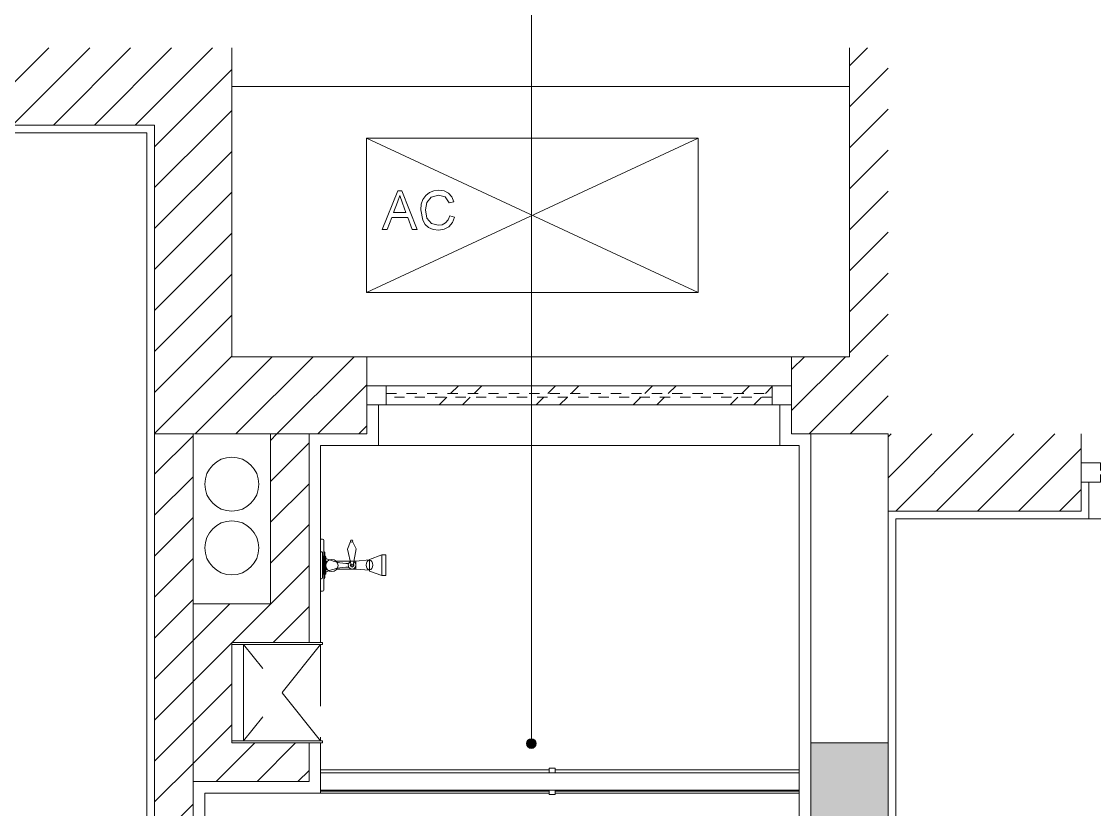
# Model space of a CAD drawing. Header units: millimetres. Extents: x 2743 to 23161, y 1473 to 16816.
# Drawn here: x 14845 to 17625, y 11862 to 13903 of the extents above; entities that cross this region are included whole.
import ezdxf

# ---------------------------------------------------------------- set-up
doc = ezdxf.new("R2010")
doc.units = ezdxf.units.MM
doc.linetypes.add('JZ-I-虚线', pattern=[52.92, 26.46, -26.46])
doc.linetypes.add('已拆除', pattern=[240, 160, -80])
for name, color, linetype, lineweight, true_color in [('A-DETL-2', 250, 'Continuous', 5, 0x333333), ('A-DETL-GENF-3', 7, 'Continuous', 5, 0x7f5f3f), ('A-GENM', 7, 'Continuous', 9, 0x848400), ('A-GENM-2', 250, 'Continuous', 9, 0x333333), ('A-GENM-3', 250, '已拆除', 5, 0x333333), ('A-GENM-4', 7, 'Continuous', 5, 0xff8080), ('A-GENM-7', 7, 'Continuous', 9, 0x7f5f3f), ('A-GENM-8', 7, 'Continuous', 5, 0x7f5f3f), ('A-GENM-9', 7, 'Continuous', 9, 0xff8080), ('A-GLAZ', 4, 'Continuous', 18, 0x00ffff), ('A-GLAZ-1', 4, 'JZ-I-虚线', 9, 0x00ffff), ('A-GLAZ-CWMG', 7, 'Continuous', 9, 0x00c8c8), ('A-GLAZ-CWMG-1', 9, 'Continuous', 5, 0x808080), ('A-新建墙体', 7, 'Continuous', 18, 0x848400), ('A-新建墙体-1', 9, 'Continuous', 18, 0x808080), ('A-新建墙体-2', 9, 'Continuous', 5, 0x808080), ('A-新建墙体-3', 7, 'Continuous', 9, 0xff8080), ('G-ANNO-TEXT-1', 7, 'Continuous', 5, 0x008000), ('M-EQPM', 3, 'Continuous', 9, 0x00ff00), ('M-EQPM-1', 3, 'Continuous', 5, 0x00ff00), ('P-PIPE-3', 7, 'Continuous', 9, 0x7f5f3f)]:
    doc.layers.add(name, color=color, linetype=linetype, lineweight=lineweight, true_color=true_color)
pattern_1 = [(45, (7626.65, 1984.6), (-53.033, 53.033), [])]

# ---------------------------------------------------------------- blocks, each defined once
blk = doc.blocks.new('窗嵌板_双扇推拉无框铝窗 - 窗嵌板_双扇推拉无框铝窗-14578862-02平面布置及立面索引')
at = {"layer": 'A-GLAZ-1'}
for p, q in [((-500, -5), (-500, 5)), ((-500, 5), (500, 5)), ((500, 5), (500, -5)), ((500, -5), (-500, -5))]:
    blk.add_line(p, q, dxfattribs=at)
blk = doc.blocks.new('矩形竖梃 - 矩形竖梃-14577811-02平面布置及立面索引')
at = {"layer": 'A-GLAZ-CWMG'}
for p, q in [((0, 25), (-50, 25)), ((-50, 25), (-50, 5)), ((0, -25), (0, 25)), ((-50, -5), (-50, -25)), ((-50, -25), (0, -25))]:
    blk.add_line(p, q, dxfattribs=at)
blk = doc.blocks.new('矩形竖梃 - 矩形竖梃-14577812-02平面布置及立面索引')
at = {"layer": 'A-GLAZ-CWMG'}
for p, q in [((-50, 25), (0, 25)), ((-50, 5), (-50, 25)), ((0, 25), (0, -25)), ((-50, -25), (-50, -5)), ((0, -25), (-50, -25))]:
    blk.add_line(p, q, dxfattribs=at)
blk = doc.blocks.new('矩形竖梃 - 矩形竖梃-14577809-02平面布置及立面索引')
at = {"layer": 'A-GLAZ-CWMG-1'}
h = blk.add_hatch(dxfattribs=at)
h.set_pattern_fill('FP_2', color=256, style=0, pattern_type=2)
h.set_pattern_definition([(45, (0, 0), (-125.7236, 125.7236), []), (45, (0, 190.5), (-125.7236, 125.7236), [])])
h.paths.add_polyline_path([(9163.4, 10925), (9163.4, 10945), (8163.4, 10945), (8163.4, 10925), (8888.2, 10925)], flags=0)
h.paths.add_polyline_path([(8888.2, 10955), (9163.4, 10955), (9163.4, 10975), (8163.4, 10975), (8163.4, 10955)], flags=0)
at = {"layer": 'A-GLAZ-CWMG'}
for p, q in [((9163.4, 10975), (8163.4, 10975)), ((9163.4, 10925), (8163.4, 10925))]:
    blk.add_line(p, q, dxfattribs=at)
blk = doc.blocks.new('矩形竖梃 - 矩形竖梃-14574459-02平面布置及立面索引')
at = {"layer": 'A-GLAZ-CWMG'}
for p, q in [((0, 25), (-50, 25)), ((-50, 25), (-50, 5)), ((0, -25), (0, 25)), ((-50, -5), (-50, -25)), ((-50, -25), (0, -25))]:
    blk.add_line(p, q, dxfattribs=at)
blk = doc.blocks.new('JZ-M-分体空调-室外机 - 1_5P-14592142-02平面布置及立面索引')
at = {"layer": 'M-EQPM'}
for p, q in [((81.2, -136.5), (41.1, -236.9)), ((91.9, -136.5), (81.2, -136.5)), ((132, -236.9), (91.9, -136.5)), ((175, -136.4), (163.5, -141)), ((187.7, -134.9), (175, -136.4)), ((201.4, -136.9), (187.7, -134.9)), ((212.8, -142.7), (201.4, -136.9)), ((70.4, -193), (80.3, -166.1)), ((80.3, -166.1), (86.5, -149)), ((86.5, -149), (93.6, -168.3)), ((146.6, -158.7), (142.2, -171.3)), ((153.8, -148.4), (146.6, -158.7)), ((163.5, -141), (153.8, -148.4)), ((156.4, -167.3), (167.5, -152.8)), ((167.5, -152.8), (187.2, -147.5)), ((187.2, -147.5), (204.1, -152.3)), ((204.1, -152.3), (214.4, -167.8)), ((221.5, -152.2), (212.8, -142.7)), ((214.4, -167.8), (227, -164.8)), ((227, -164.8), (221.5, -152.2)), ((102.6, -193), (70.4, -193)), ((93.6, -168.3), (102.6, -193)), ((142.2, -171.3), (140.7, -186)), ((140.7, -186), (145.9, -212.8)), ((153.2, -185.9), (156.4, -167.3)), ((157, -207.6), (153.2, -185.9)), ((54.3, -236.9), (65.8, -205.6)), ((65.8, -205.6), (107.2, -205.6)), ((107.2, -205.6), (118.7, -236.9)), ((145.9, -212.8), (152.4, -223.8)), ((168.8, -221.4), (157, -207.6)), ((186.1, -226), (168.8, -221.4)), ((205.4, -219.7), (196.6, -224.4)), ((212, -212), (205.4, -219.7)), ((216, -201.2), (212, -212)), ((213.7, -229.8), (222.8, -219.1)), ((228.6, -204.5), (216, -201.2)), ((222.8, -219.1), (228.6, -204.5)), ((41.1, -236.9), (54.3, -236.9)), ((118.7, -236.9), (132, -236.9)), ((152.4, -223.8), (161.3, -231.9)), ((161.3, -231.9), (172.8, -236.9)), ((172.8, -236.9), (187.4, -238.5)), ((196.6, -224.4), (186.1, -226)), ((187.4, -238.5), (201.7, -236.3)), ((201.7, -236.3), (213.7, -229.8))]:
    blk.add_line(p, q, dxfattribs=at)
at = {"layer": 'M-EQPM-1'}
for p, q in [((860, 0), (0, -400)), ((0, 0), (860, -400)), ((0, -400), (0, 0)), ((0, 0), (860, 0)), ((860, 0), (860, -400)), ((860, -400), (0, -400))]:
    blk.add_line(p, q, dxfattribs=at)
blk = doc.blocks.new('JZ-I-壁龛 - 类型 1-14701070-02平面布置及立面索引')
at = {"layer": 'A-GENM-3'}
for p, q in [((0, 15), (250, 15)), ((250, 15), (0, -185)), ((0, 15), (250, -185))]:
    blk.add_line(p, q, dxfattribs=at)
blk = doc.blocks.new('JZ-I-挡水石 - 标准-V12-02平面布置及立面索引')
at = {"layer": 'A-GENM-8'}
for p, q in [((592.5, 60), (0, 60)), ((1240, 60), (607.5, 60)), ((592.5, 5), (0, 5)), ((1240, 5), (607.5, 5)), ((592.5, 0), (0, 0)), ((1240, 0), (607.5, 0))]:
    blk.add_line(p, q, dxfattribs=at)
blk = doc.blocks.new('JZ-I-淋浴屏_一字型平开转轴 - 标准-15084609-02平面布置及立面索引')
at = {"layer": 'A-GENM'}
for p, q in [((27.5, 33.5), (12.5, 33.5)), ((12.5, 33.5), (12.5, 22.5)), ((27.5, 33.5), (27.5, 22.5)), ((-620, 22.5), (620, 22.5)), ((620, -22.5), (-620, -22.5)), ((12.5, -34.5), (12.5, -22.5)), ((27.5, -34.5), (27.5, -22.5)), ((12.5, -34.5), (27.5, -34.5))]:
    blk.add_line(p, q, dxfattribs=at)
blk = doc.blocks.new('LH-I-淋浴花洒_不带顶喷 - 标准-14831427-02平面布置及立面索引')
at = {"layer": 'A-DETL-GENF-3'}
for p, q in [((98.1, 173.7), (98.1, 183.7)), ((98.1, 183.7), (151.9, 183.7)), ((98.1, 173.7), (151.9, 173.7)), ((110.1, 141.4), (98.1, 173.7)), ((151.9, 173.7), (140, 141.4)), ((151.9, 183.7), (151.9, 173.7)), ((140, 141.4), (110.1, 141.4)), ((138.1, 141.4), (110.1, 141.4)), ((114.6, 105.9), (110.8, 141.4)), ((138.1, 141.4), (135.4, 105.9)), ((82.7, 107.2), (63.2, 98)), ((83.1, 84.3), (63.3, 92.8)), ((125, 99.3), (82.7, 107.2)), ((125.1, 93.8), (83.1, 84.3)), ((114.6, 105.9), (114.6, 55.6)), ((135.4, 105.9), (114.6, 105.9)), ((135.4, 105.9), (135.4, 56.8)), ((103, 28.2), (147, 28.2)), ((115.7, 31.9), (115.7, 22)), ((135.7, 31.9), (135.7, 22)), ((57.7, 15), (57.7, 20.2)), ((60.7, 23.2), (189.3, 23.2)), ((90, 17), (90, 15)), ((93, 26.2), (157, 26.2)), ((157, 20), (93, 20)), ((103, 22), (147, 22)), ((160, 15), (160, 17)), ((192.3, 20.2), (192.3, 15))]:
    blk.add_line(p, q, dxfattribs=at)
for centre, radius in [((62.4, 95.4), 2.75), ((125, 96.5), 2.75), ((125.7, 44.2), 15.9)]:
    blk.add_circle(centre, radius, dxfattribs=at)
for centre, radius, start, end in [((-20.7, 88), 141.1, 335.1579, 359.9911), ((125, 96.5), 9.75, 208.7632, 153.3471), ((125, 96.5), 4.75, 227.3492, 134.7611), ((270.8, 88), 141.1, 180.0035, 204.8423), ((103, 26.2), 2.06, 90, 178.4062), ((147, 26.2), 2.06, 1.6375, 89.998), ((60.7, 20.2), 3, 90, 179.9999), ((93, 23.2), 3, 90, 180.0001), ((93, 17), 3, 90, 180.0801), ((103, 19.9), 2.06, 90, 178.4062), ((147, 19.9), 2.06, 1.6375, 89.998), ((157, 23.2), 3, 0.0436, 89.998), ((157, 17), 3, 0.0001, 89.998), ((189.3, 20.2), 3, 0, 90)]:
    blk.add_arc(centre, radius, start, end, dxfattribs=at)
blk.add_ellipse((124.6, 141.4), major_axis=(-12.7, 0), ratio=0.672721, dxfattribs=at)

msp = doc.modelspace()

# ---------------------------------------------------------------- hatches: boundary and pattern name
at = {"layer": 'A-新建墙体-1'}
msp.add_hatch(color=256, dxfattribs=at).paths.add_polyline_path([(16890.1, 10134.6), (17090.1, 10134.6), (17090.1, 12034.6), (16890.1, 12034.6), (16890.1, 10156.4)], flags=0)
at = {"layer": 'A-新建墙体-2'}
h = msp.add_hatch(dxfattribs=at)
h.set_pattern_fill('FP_1', color=256, style=0, pattern_type=2)
h.set_pattern_definition(pattern_1)
h.paths.add_polyline_path([(15390.1, 13634.6), (15390.1, 13834.6), (14640.1, 13834.6), (14640.1, 13634.6), (15190.1, 13634.6)], flags=0)
h.paths.add_polyline_path([(12540.1, 13634.6), (12540.1, 13834.6), (12040.1, 13834.6), (12040.1, 13634.6), (12390.1, 13634.6)], flags=0)
h.paths.add_polyline_path([(9940.1, 13634.6), (9940.1, 13834.6), (9390.1, 13834.6), (9390.1, 13634.6), (9410.1, 13634.6)], flags=0)
h = msp.add_hatch(dxfattribs=at)
h.set_pattern_fill('FP_1', color=256, style=0, pattern_type=2)
h.set_pattern_definition(pattern_1)
h.paths.add_polyline_path([(17090.1, 13034.6), (17090.1, 13834.6), (16990.1, 13834.6), (16990.1, 13034.6)], flags=0)
h = msp.add_hatch(dxfattribs=at)
h.set_pattern_fill('FP_1', color=256, style=0, pattern_type=2)
h.set_pattern_definition(pattern_1)
h.paths.add_polyline_path([(15390.1, 12834.6), (15390.1, 13634.6), (15190.1, 13634.6), (15190.1, 12834.6)], flags=0)
h = msp.add_hatch(dxfattribs=at)
h.set_pattern_fill('FP_1', color=256, style=0, pattern_type=2)
h.set_pattern_definition(pattern_1)
h.paths.add_polyline_path([(17090.1, 12834.6), (17090.1, 12834.6), (17090.1, 13034.6), (16840.1, 13034.6), (16840.1, 12834.6)], flags=0)
h.paths.add_polyline_path([(15740.1, 12834.6), (15740.1, 13034.6), (15390.1, 13034.6), (15390.1, 12834.6), (15621, 12834.6)], flags=0)
h = msp.add_hatch(dxfattribs=at)
h.set_pattern_fill('FP_1', color=256, style=0, pattern_type=2)
h.set_pattern_definition(pattern_1)
h.paths.add_polyline_path([(15190.1, 10234.6), (15290.1, 10234.6), (15290.1, 12834.6), (15190.1, 12834.6), (15190.1, 10490.8)], flags=0)
h = msp.add_hatch(dxfattribs=at)
h.set_pattern_fill('FP_1', color=256, style=0, pattern_type=2)
h.set_pattern_definition(pattern_1)
h.paths.add_polyline_path([(15590.1, 12394.6), (15590.1, 12834.6), (15490.1, 12834.6), (15490.1, 12394.6)], flags=0)
h = msp.add_hatch(dxfattribs=at)
h.set_pattern_fill('FP_1', color=256, style=0, pattern_type=2)
h.set_pattern_definition(pattern_1)
h.paths.add_polyline_path([(19890.1, 12634.6), (20090.1, 12634.6), (20090.1, 12834.6), (19390.1, 12834.6), (19390.1, 12634.6)], flags=0)
h.paths.add_polyline_path([(17590.1, 12634.6), (17590.1, 12834.6), (17090.1, 12834.6), (17090.1, 12634.6)], flags=0)
h = msp.add_hatch(dxfattribs=at)
h.set_pattern_fill('FP_1', color=256, style=0, pattern_type=2)
h.set_pattern_definition(pattern_1)
h.paths.add_polyline_path([(15290.1, 12034.6), (15390.1, 12034.6), (15390.1, 12394.6), (15290.1, 12394.6), (15290.1, 12162.9)], flags=0)
h = msp.add_hatch(dxfattribs=at)
h.set_pattern_fill('FP_1', color=256, style=0, pattern_type=2)
h.set_pattern_definition(pattern_1)
h.paths.add_polyline_path([(15590.1, 12294.6), (15590.1, 12394.6), (15390.1, 12394.6), (15390.1, 12294.6)], flags=0)
h = msp.add_hatch(dxfattribs=at)
h.set_pattern_fill('FP_1', color=256, style=0, pattern_type=2)
h.set_pattern_definition(pattern_1)
h.paths.add_polyline_path([(15590.1, 11934.6), (15590.1, 12034.6), (15290.1, 12034.6), (15290.1, 11934.6), (15397.5, 11934.6)], flags=0)
at = {"layer": 'G-ANNO-TEXT-1'}
h = msp.add_hatch(color=256, dxfattribs=at)
edge = h.paths.add_edge_path(flags=0)
edge.add_arc((16166.1, 12032.8), 12.5, 0, 360)

# ---------------------------------------------------------------- linework, layer by layer
at = {"layer": 'A-DETL-2'}
for centre in [(15390.1, 12704.6), (15390.1, 12539.6)]:
    msp.add_circle(centre, 70, dxfattribs=at)
at = {"layer": 'A-GENM-4'}
for p, q in [((15390.1, 12294.6), (15390.1, 12289.6)), ((15625.1, 12294.6), (15390.1, 12294.6)), ((15390.1, 12289.6), (15625.1, 12289.6)), ((15420.1, 12289.6), (15390.1, 12289.6)), ((15390.1, 12289.6), (15390.1, 12039.6)), ((15420.1, 12039.6), (15420.1, 12289.6)), ((15625.1, 12289.6), (15625.1, 12294.6)), ((15390.1, 12039.6), (15390.1, 12034.6)), ((15625.1, 12039.6), (15390.1, 12039.6)), ((15390.1, 12039.6), (15420.1, 12039.6)), ((15625.1, 12034.6), (15625.1, 12039.6)), ((15390.1, 12034.6), (15625.1, 12034.6))]:
    msp.add_line(p, q, dxfattribs=at)
at = {"layer": 'A-GENM-9'}
for p, q in [((15770.1, 12909.6), (15740.1, 12909.6)), ((15740.1, 12909.6), (15740.1, 12834.6)), ((15770.1, 12804.6), (15770.1, 12909.6)), ((16840.1, 12909.6), (16810.1, 12909.6)), ((16810.1, 12909.6), (16810.1, 12804.6)), ((16840.1, 12834.6), (16840.1, 12909.6)), ((16810.1, 12804.6), (15770.1, 12804.6))]:
    msp.add_line(p, q, dxfattribs=at)
at = {"layer": 'A-新建墙体'}
for p, q in [((15390.1, 13034.6), (15390.1, 13834.6)), ((16990.1, 13834.6), (16990.1, 13034.6)), ((16990.1, 13734.6), (15390.1, 13734.6)), ((14640.1, 13634.6), (15190.1, 13634.6)), ((15190.1, 13634.6), (15190.1, 10234.6)), ((15390.1, 13034.6), (16990.1, 13034.6)), ((15740.1, 12834.6), (15740.1, 13034.6)), ((16840.1, 13034.6), (16840.1, 12834.6)), ((15190.1, 12834.6), (15740.1, 12834.6)), ((15290.1, 12834.6), (15190.1, 12834.6)), ((15290.1, 10234.6), (15290.1, 12834.6)), ((15490.1, 12834.6), (15490.1, 12394.6)), ((15590.1, 12294.6), (15590.1, 12834.6)), ((16840.1, 12834.6), (17090.1, 12834.6)), ((16890.1, 12834.6), (16890.1, 10034.6)), ((17090.1, 10034.6), (17090.1, 12834.6)), ((17590.1, 12634.6), (17590.1, 12834.6)), ((17090.1, 12634.6), (17590.1, 12634.6)), ((15490.1, 12394.6), (15290.1, 12394.6)), ((15390.1, 12034.6), (15390.1, 12294.6)), ((15390.1, 12294.6), (15590.1, 12294.6)), ((15590.1, 12034.6), (15390.1, 12034.6)), ((15590.1, 11934.6), (15590.1, 12034.6)), ((17090.1, 12034.6), (16890.1, 12034.6)), ((15290.1, 11934.6), (15590.1, 11934.6))]:
    msp.add_line(p, q, dxfattribs=at)
at = {"layer": 'A-新建墙体-3'}
for p, q in [((15170.1, 13614.6), (12410.1, 13614.6)), ((15170.1, 13614.6), (15170.1, 10254.6)), ((15620.1, 12294.6), (15620.1, 12804.6)), ((16860.1, 12804.6), (15620.1, 12804.6)), ((16860.1, 12804.6), (16860.1, 10264.6)), ((17610.1, 12709.6), (17590.1, 12709.6)), ((17590.1, 12709.6), (17590.1, 12634.6)), ((17610.1, 12634.6), (17610.1, 12709.6)), ((17610.1, 12614.6), (17610.1, 12634.6)), ((19870.1, 12614.6), (17110.1, 12614.6)), ((17110.1, 10034.6), (17110.1, 12614.6)), ((15590.1, 12294.6), (15620.1, 12294.6)), ((15620.1, 12034.6), (15590.1, 12034.6)), ((15620.1, 11904.6), (15620.1, 12034.6)), ((15320.1, 10264.6), (15320.1, 11904.6)), ((15320.1, 11904.6), (15620.1, 11904.6))]:
    msp.add_line(p, q, dxfattribs=at)
at = {"layer": 'G-ANNO-TEXT-1'}
msp.add_line((16166.1, 12032.8), (16166.1, 15701.3), dxfattribs=at)
msp.add_circle((16166.1, 12032.8), 12.5, dxfattribs=at)

# ---------------------------------------------------------------- block references
at = {"layer": 'A-GENM', "rotation": 180}
msp.add_blockref('JZ-I-淋浴屏_一字型平开转轴 - 标准-15084609-02平面布置及立面索引', (16240.1, 11934.6), dxfattribs=at)
at = {"layer": 'A-GENM-2', "rotation": 270}
msp.add_blockref('JZ-I-壁龛 - 类型 1-14701070-02平面布置及立面索引', (15605.1, 12289.6), dxfattribs=at)
at = {"layer": 'A-GENM-7'}
msp.add_blockref('JZ-I-挡水石 - 标准-V12-02平面布置及立面索引', (15620.1, 11904.6), dxfattribs=at)
at = {"layer": 'A-GLAZ'}
msp.add_blockref('窗嵌板_双扇推拉无框铝窗 - 窗嵌板_双扇推拉无框铝窗-14578862-02平面布置及立面索引', (16290.1, 12934.6), dxfattribs=at)
at = {"layer": 'A-GLAZ-CWMG', "rotation": 180}
for name, p in [('矩形竖梃 - 矩形竖梃-14577811-02平面布置及立面索引', (15740.1, 12934.6)), ('矩形竖梃 - 矩形竖梃-14574459-02平面布置及立面索引', (17590.1, 12734.6))]:
    msp.add_blockref(name, p, dxfattribs=at)
at = {"layer": 'A-GLAZ-CWMG'}
msp.add_blockref('矩形竖梃 - 矩形竖梃-14577809-02平面布置及立面索引', (7626.6, 1984.6), dxfattribs=at)
at = {"layer": 'A-GLAZ-CWMG', "extrusion": (0, 0, -1), "rotation": 180}
msp.add_blockref('矩形竖梃 - 矩形竖梃-14577812-02平面布置及立面索引', (-16840.1, 12934.6), dxfattribs=at)
at = {"layer": 'M-EQPM'}
msp.add_blockref('JZ-M-分体空调-室外机 - 1_5P-14592142-02平面布置及立面索引', (15738.6, 13600.9), dxfattribs=at)
at = {"layer": 'P-PIPE-3', "rotation": 270}
msp.add_blockref('LH-I-淋浴花洒_不带顶喷 - 标准-14831427-02平面布置及立面索引', (15605.1, 12619.6), dxfattribs=at)

doc.saveas('drawing.dxf')
